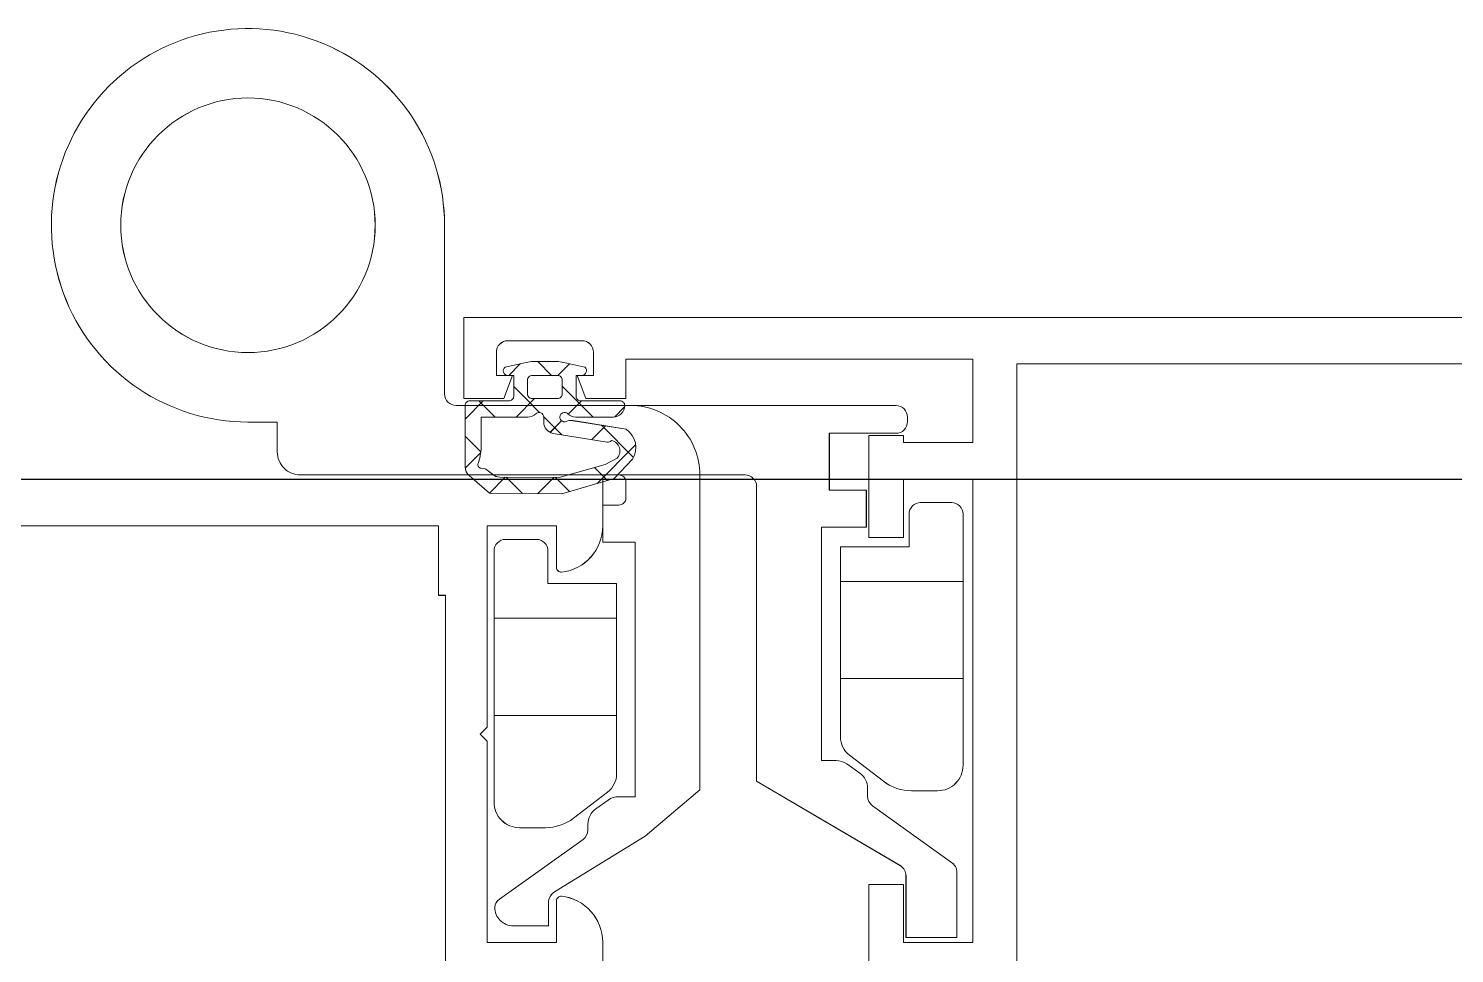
# Model space of a CAD drawing. Header units: millimetres. Extents: x 26282 to 30760, y 1404 to 4574.
# Drawn here: x 27977.5 to 27983.66, y 2958.37 to 2962.36 of the extents above; entities that cross this region are included whole.
import ezdxf

# ---------------------------------------------------------------- set-up
doc = ezdxf.new("R2010")
doc.units = ezdxf.units.MM
doc.header["$LTSCALE"] = 0.25
doc.linetypes.add('DIVIDE', pattern=[1.25, 0.5, -0.25, 0, -0.25, 0, -0.25])
for name, color, linetype, lineweight in [('AB-DUV', 4, 'Continuous', 50), ('DOĞRAMA', 30, 'Continuous', 20), ('SECTION LINE (3RDF)', 40, 'DIVIDE', 25)]:
    doc.layers.add(name, color=color, linetype=linetype, lineweight=lineweight)
doc.layers.add('ID-PROFIL', color=145, linetype='Continuous')

# ---------------------------------------------------------------- blocks, each defined once
blk = doc.blocks.new('CHD03_1914', base_point=(-50, -44.000001))
at = {"color": 40, "linetype": 'Continuous'}
blk.add_lwpolyline([(-23.945899, 0), (-19.988855, 0, -0.381966), (-18.001239, -1.777778, -0.447214), (-18.2, -1.999999), (-20, -2), (-20, -5), (-11.3, -5), (-11, -5.3), (-10.7, -5), (-2, -5), (-2, -2), (-3.8, -2, -0.447214), (-3.998762, -1.777778, -0.381966), (-2.011146, 0), (0, 0), (0, -44)], format="xyb", dxfattribs=at)
blk.add_lwpolyline([(-48.2, -22), (-48.2, -36.9), (-45.2, -36.9), (-45.2, -37.2), (-5, -37.2), (-5, -36.9), (-2, -36.9), (-2, -7.1), (-5, -7.1), (-5, -6.8), (-21.8, -6.8), (-21.8, -1.8), (-26.6, -1.8), (-26.6, -6.8), (-45.2, -6.8), (-45.2, -7.1), (-48.2, -7.1), (-48.2, -22)], close=True, dxfattribs=at)
blk = doc.blocks.new('CHD03_1923', base_point=(-6.8, -22))
at = {"color": 40, "linetype": 'Continuous'}
blk.add_lwpolyline([(50.2, 22.7), (50.2, -22), (46.7, -22), (46.7, -20.273885), (47.7, -19.9), (47.7, -20.6), (48.7, -20.6, 0.414214), (49.2, -20.1), (49.2, -16.9, 0.414214), (48.7, -16.4), (47.7, -16.4), (47.7, -17.1), (46.7, -16.726115), (46.7, -15), (48.4, -15), (48.4, 0), (44.8, 0), (44.8, -3), (45.1, -3), (45.1, -4.5), (40.7, -4.5), (40.7, -3), (43.2, -3), (43.2, 0), (23.2, 0), (23.2, -3), (25.7, -3), (25.7, -4.5), (21.4, -4.5)], format="xyb", dxfattribs=at)
blk.add_lwpolyline([(-5, 17.5), (-5, 12.8), (1.3, 12.8, -0.414214), (1.8, 12.3), (1.8, 1.9), (48.2, 1.9), (48.2, 22.699951, 0.414214), (45.200049, 25.7), (43.2, 25.7), (43.2, 22.2), (-5, 22.2), (-5, 17.5)], format="xyb", close=True, dxfattribs=at)
blk = doc.blocks.new('CHDF04003', base_point=(37.284957, 5))
at = {"color": 1, "linetype": 'Continuous'}
for p, q in [((37.729913, 10.703346), (39.399343, 12.372776)), ((40.246172, 10.890898), (38.857086, 12.279984)), ((40.600059, 11.452172), (41.045158, 11.897271)), ((38.421362, 10.594387), (37.861524, 11.154225)), ((39.624131, 10.476244), (40.217465, 11.069578)), ((41.93707, 9.2), (40.59733, 10.53974)), ((40.723878, 9.45467), (41.29733, 10.028122)), ((37.987187, 8.907242), (37.38222, 9.512209)), ((42.399786, 9.009257), (42.899508, 9.50898)), ((37.293177, 8.145289), (37.987715, 8.839827)), ((40.620116, 8.395634), (39.83228, 9.183469)), ((39.93923, 8.670022), (40.439745, 9.170537)), ((43, 8.13707), (42.4, 8.73707)), ((41.366735, 7.649014), (40.79423, 8.221519)), ((38.003934, 6.769175), (37.29851, 7.474599)), ((40.59733, 7.206802), (41.39733, 8.006802)), ((41.915749, 7.1), (41.366735, 7.649014)), ((42.4, 6.888151), (42.8986, 7.386751)), ((37.316668, 6.04746), (38.004201, 6.734993)), ((41.29733, 5.597099), (40.59733, 6.297099)), ((38.393517, 5.002989), (39.069289, 5.678761)), ((39.773109, 5), (39.091574, 5.681534)), ((40.511849, 5), (41.29733, 5.785481))]:
    blk.add_line(p, q, dxfattribs=at)
for points in [[(41.09733, 5), (40.226353, 5), (39.355377, 5), (38.448105, 5, -0.218314), (38.069259, 5.173693), (37.309794, 6.055441), (37.284957, 9.179001), (37.945369, 11.441463), (38.781607, 12.238382, -0.395926), (40.072928, 11.96923), (40.4431, 9.665137, -0.148871), (40.411451, 9.375576, 1.200383), (40.79733, 9.288547), (40.79733, 9.304706, 0.185572), (40.740187, 9.43721, -0.196262), (40.59733, 9.787137), (40.59733, 11.4, -0.414214), (41.09733, 11.9, -0.414214), (41.29733, 11.7), (41.29733, 10, 0.414214), (41.49733, 9.8), (42.4, 9.8), (42.4, 10.05, -0.715976), (42.758473, 10.17201), (42.951638, 9.263906, -0.078227), (43, 8.956686), (43, 7.943314, -0.078227), (42.951638, 7.636094), (42.758473, 6.72799, -0.715976), (42.4, 6.85), (42.4, 7.1), (41.49733, 7.1, 0.414214), (41.29733, 6.9), (41.29733, 5.2, -0.414214), (41.09733, 5)], [(40.003766, 5.7), (40.59733, 5.7), (40.59733, 6.70367), (40.59733, 7.707341, -0.195022), (40.73852, 8.055558, 0.665439), (40.594025, 8.397239), (40.38462, 8.397239, -0.360529), (39.893309, 8.80443), (39.515937, 11.148215, -0.253498), (39.58377, 11.326286, 0.594005), (38.820824, 11.570149), (38.55172, 11.052348), (37.985953, 9.064753), (38.006028, 6.501792, 0.177804), (38.127169, 6.17907), (38.268751, 6.014693, -0.175026), (38.389824, 5.697358, 0.629163), (38.635648, 5.584616, -0.075928), (39.410201, 5.7), (40.003766, 5.7)], [(41.455909, 7.758579, 0.198912), (41.59733, 7.7), (42.2, 7.7, 0.414214), (42.4, 7.9), (42.4, 9, 0.414214), (42.2, 9.2), (41.59733, 9.2, 0.414214), (41.39733, 9), (41.39733, 7.9, 0.198912), (41.455909, 7.758579)]]:
    blk.add_lwpolyline(points, format="xyb", close=True, dxfattribs=at)
blk = doc.blocks.new('MENT')
at = {"color": 0}
for p, q in [((-265.213, -279.997), (-259.91, -279.997)), ((-274.887, -281.591), (-280.189, -281.591)), ((-265.213, -284.197), (-259.91, -284.197)), ((-274.887, -285.791), (-280.189, -285.791))]:
    blk.add_line(p, q, dxfattribs=at)
for points in [[(-268.835, -287.734), (-268.835, -275.898, 0.414214), (-269.335, -275.398), (-288.559, -275.398, -0.414214), (-289.559, -274.398), (-289.559, -273.11), (-290.827, -273.11, -2.414214), (-282.327, -264.61), (-282.327, -271.898, 0.414214), (-281.827, -272.398), (-262.811, -272.398, -0.414214), (-262.311, -272.898), (-262.311, -273.098, -0.414214), (-262.811, -273.598), (-265.692, -273.598), (-265.692, -276.051), (-264.092, -276.051), (-264.092, -277.651), (-266.035, -277.651), (-266.035, -287.734), (-265.4, -287.734, -0.155219), (-264.937, -287.881), (-264.376, -288.279, -0.243349), (-264.038, -288.932), (-264.038, -289.281, 0.24151), (-263.83, -289.687), (-260.416, -292.139, -0.260953), (-260.177, -292.565), (-260.177, -295.378), (-262.377, -295.378), (-262.377, -292.71, 0.255186), (-262.607, -292.289), (-268.835, -288.621), (-268.835, -275.898)], [(-289.559, -273.11), (-290.827, -273.11), (-289.559, -273.11), (-289.559, -274.398, 0.414214), (-288.559, -275.398), (-274.788, -275.398, -0.414214), (-274.488, -275.698), (-274.488, -276.396, -0.414214), (-274.788, -276.696), (-275.488, -276.696), (-275.488, -278.296), (-274.088, -278.296), (-274.088, -289.298), (-274.795, -289.298, 0.155219), (-275.257, -289.445), (-275.79, -289.823, 0.243349), (-276.128, -290.476), (-276.128, -290.735, -0.24262), (-276.338, -291.143), (-279.958, -293.72, 0.212984), (-280.154, -294.078), (-280.154, -294.079, 0.414214), (-279.354, -294.879), (-277.832, -294.879), (-277.832, -293.879, -0.26051), (-277.571, -293.411), (-273.652, -291.001), (-271.286, -288.998), (-271.286, -275.398, 0.414214), (-274.286, -272.398), (-281.827, -272.398, -0.414214), (-282.327, -271.898), (-282.327, -264.61, 2.414214), (-290.827, -273.11)], [(-259.91, -277.089, 0.414214), (-260.41, -276.589), (-261.743, -276.589, 0.414214), (-262.243, -277.089), (-262.243, -278.497), (-265.213, -278.497), (-265.213, -286.713, 0.233693), (-264.82, -287.507), (-263.347, -288.633, 0.164588), (-262.132, -289.044), (-261.01, -289.044, 0.414214), (-259.91, -287.944)], [(-280.189, -278.684, -0.414214), (-279.689, -278.184), (-278.356, -278.184, -0.414214), (-277.856, -278.684), (-277.856, -280.091), (-274.887, -280.091), (-274.887, -288.307, -0.233693), (-275.28, -289.102), (-276.753, -290.227, -0.164588), (-277.967, -290.638), (-279.089, -290.638, -0.414214), (-280.189, -289.538)]]:
    blk.add_lwpolyline(points, format="xyb", close=True, dxfattribs=at)
blk.add_circle((-290.827, -264.61), 5.5, dxfattribs=at)
blk.add_circle((-290.827, -264.61), 5.5, dxfattribs=at)
blk = doc.blocks.new('jtyhtrgrtg')
at = {"layer": 'DOĞRAMA', "lineweight": 25, "xscale": 0.1, "yscale": 0.1, "zscale": 0.1}
blk.add_blockref('MENT', (-20.2945, 31.9221), dxfattribs=at)
at = {"layer": 'DOĞRAMA', "color": 7, "xscale": -0.1, "yscale": 0.1, "zscale": 0.1, "rotation": 270}
for name, p in [('CHD03_1923', (-48.4433, -0.6378)), ('CHDF04003', (-48.4383, 4.301)), ('CHD03_1914', (-52.2433, -0.6378))]:
    blk.add_blockref(name, p, dxfattribs=at)
blk = doc.blocks.new('A$C187D15ED')
at = {"layer": 'ID-PROFIL'}
for p in [(8475.7966, 2755.3864), (8478.7466, 2755.3864)]:
    blk.add_line(p, (8385.3377, 2755.3864), dxfattribs=at)
at = {"layer": 'SECTION LINE (3RDF)'}
blk.add_blockref('jtyhtrgrtg', (8457.4014, 2751.0241, 0), dxfattribs=at)
blk.add_blockref('jtyhtrgrtg', (8457.4014, 2751.0241, 0), dxfattribs=at)

msp = doc.modelspace()

# ---------------------------------------------------------------- block references
at = {"layer": 'AB-DUV', "ltscale": 100}
msp.add_blockref('A$C187D15ED', (19570.4239, 205.0275, 5.1264), dxfattribs=at)

# ---------------------------------------------------------------- next in the draw order: linework, layer by layer
at = {"layer": 'DOĞRAMA', "color": 1, "linetype": 'Continuous'}
for p, q in [((27979.5758, 2960.8642, 5.1264), (27979.6257, 2960.914, 5.1264)), ((27979.5758, 2960.8642, 5.1264), (27979.6257, 2960.914, 5.1264)), ((27979.7007, 2960.9242, 5.1264), (27979.7607, 2960.8642, 5.1264)), ((27979.7007, 2960.9242, 5.1264), (27979.7607, 2960.8642, 5.1264)), ((27979.7879, 2960.8641, 5.1264), (27979.8379, 2960.9141, 5.1264)), ((27979.7879, 2960.8641, 5.1264), (27979.8379, 2960.9141, 5.1264)), ((27979.597, 2960.8157, 5.1264), (27979.6519, 2960.7608, 5.1264)), ((27979.597, 2960.8157, 5.1264), (27979.6519, 2960.7608, 5.1264)), ((27979.807, 2960.8179, 5.1264), (27979.941, 2960.6839, 5.1264)), ((27979.807, 2960.8179, 5.1264), (27979.941, 2960.6839, 5.1264)), ((27979.387, 2960.6753, 5.1264), (27979.4656, 2960.7539, 5.1264)), ((27979.387, 2960.6753, 5.1264), (27979.4656, 2960.7539, 5.1264)), ((27979.4467, 2960.7539, 5.1264), (27979.5167, 2960.6839, 5.1264)), ((27979.4467, 2960.7539, 5.1264), (27979.5167, 2960.6839, 5.1264)), ((27979.6077, 2960.6839, 5.1264), (27979.6877, 2960.7639, 5.1264)), ((27979.6077, 2960.6839, 5.1264), (27979.6877, 2960.7639, 5.1264)), ((27979.6519, 2960.7608, 5.1264), (27979.7092, 2960.7036, 5.1264)), ((27979.6519, 2960.7608, 5.1264), (27979.7092, 2960.7036, 5.1264)), ((27979.8325, 2960.6965, 5.1264), (27979.8898, 2960.7539, 5.1264)), ((27979.8325, 2960.6965, 5.1264), (27979.8898, 2960.7539, 5.1264)), ((27979.7266, 2960.6862, 5.1264), (27979.8054, 2960.6074, 5.1264)), ((27979.7266, 2960.6862, 5.1264), (27979.8054, 2960.6074, 5.1264)), ((27980.0322, 2960.6842, 5.1264), (27980.0767, 2960.7287, 5.1264)), ((27980.0322, 2960.6842, 5.1264), (27980.0767, 2960.7287, 5.1264)), ((27979.754, 2960.6181, 5.1264), (27979.8041, 2960.6681, 5.1264)), ((27979.754, 2960.6181, 5.1264), (27979.8041, 2960.6681, 5.1264)), ((27979.9346, 2960.5866, 5.1264), (27979.994, 2960.6459, 5.1264)), ((27979.9346, 2960.5866, 5.1264), (27979.994, 2960.6459, 5.1264)), ((27979.9761, 2960.6488, 5.1264), (27980.115, 2960.5099, 5.1264)), ((27979.9761, 2960.6488, 5.1264), (27980.115, 2960.5099, 5.1264)), ((27979.387, 2960.6015, 5.1264), (27979.4552, 2960.5333, 5.1264)), ((27979.387, 2960.6015, 5.1264), (27979.4552, 2960.5333, 5.1264)), ((27979.9574, 2960.3971, 5.1264), (27980.1243, 2960.5641, 5.1264)), ((27979.9574, 2960.3971, 5.1264), (27980.1243, 2960.5641, 5.1264)), ((27979.3873, 2960.4635, 5.1264), (27979.4549, 2960.5311, 5.1264)), ((27979.3873, 2960.4635, 5.1264), (27979.4549, 2960.5311, 5.1264)), ((27979.9465, 2960.4663, 5.1264), (27980.0024, 2960.4103, 5.1264)), ((27979.9465, 2960.4663, 5.1264), (27980.0024, 2960.4103, 5.1264)), ((27979.4918, 2960.3558, 5.1264), (27979.5605, 2960.4246, 5.1264)), ((27979.4918, 2960.3558, 5.1264), (27979.5605, 2960.4246, 5.1264)), ((27979.5639, 2960.4245, 5.1264), (27979.6345, 2960.354, 5.1264)), ((27979.5639, 2960.4245, 5.1264), (27979.6345, 2960.354, 5.1264)), ((27979.7015, 2960.3535, 5.1264), (27979.771, 2960.4229, 5.1264)), ((27979.7015, 2960.3535, 5.1264), (27979.771, 2960.4229, 5.1264)), ((27979.7777, 2960.4229, 5.1264), (27979.8382, 2960.3624, 5.1264)), ((27979.7777, 2960.4229, 5.1264), (27979.8382, 2960.3624, 5.1264))]:
    msp.add_line(p, q, dxfattribs=at)
at = {"layer": 'DOĞRAMA', "color": 0}
for p, q in [((27981.0096, 2959.974, 5.1264), (27981.5398, 2959.974, 5.1264)), ((27981.0096, 2959.974, 5.1264), (27981.5398, 2959.974, 5.1264)), ((27980.0422, 2959.8146, 5.1264), (27979.512, 2959.8146, 5.1264)), ((27980.0422, 2959.8146, 5.1264), (27979.512, 2959.8146, 5.1264)), ((27981.0096, 2959.554, 5.1264), (27981.5398, 2959.554, 5.1264)), ((27981.0096, 2959.554, 5.1264), (27981.5398, 2959.554, 5.1264)), ((27980.0422, 2959.3946, 5.1264), (27979.512, 2959.3946, 5.1264)), ((27980.0422, 2959.3946, 5.1264), (27979.512, 2959.3946, 5.1264))]:
    msp.add_line(p, q, dxfattribs=at)
at = {"layer": 'DOĞRAMA', "color": 0, "elevation": 5.1264}
for points in [[(27980.6474, 2959.2003), (27980.6474, 2960.3839, 0.414214), (27980.5974, 2960.4339), (27978.675, 2960.4339, -0.414214), (27978.575, 2960.5339), (27978.575, 2960.6627), (27978.4482, 2960.6627, -2.414214), (27979.2982, 2961.5127), (27979.2982, 2960.7839, 0.414214), (27979.3482, 2960.7339), (27981.2498, 2960.7339, -0.414214), (27981.2998, 2960.6839), (27981.2998, 2960.6639, -0.414214), (27981.2498, 2960.6139), (27980.9617, 2960.6139), (27980.9617, 2960.3686), (27981.1217, 2960.3686), (27981.1217, 2960.2086), (27980.9274, 2960.2086), (27980.9274, 2959.2003), (27980.9909, 2959.2003, -0.155219), (27981.0371, 2959.1856), (27981.0933, 2959.1458, -0.243349), (27981.1271, 2959.0805), (27981.1271, 2959.0456, 0.24151), (27981.1479, 2959.005), (27981.4893, 2958.7598, -0.260953), (27981.5132, 2958.7172), (27981.5132, 2958.4359), (27981.2932, 2958.4359), (27981.2932, 2958.7028, 0.255186), (27981.2702, 2958.7448), (27980.6474, 2959.1116), (27980.6474, 2960.3839)], [(27978.575, 2960.6627), (27978.4482, 2960.6627), (27978.575, 2960.6627), (27978.575, 2960.5339, 0.414214), (27978.675, 2960.4339), (27980.052, 2960.4339, -0.414214), (27980.082, 2960.4039), (27980.082, 2960.3341, -0.414214), (27980.052, 2960.3041), (27979.982, 2960.3041), (27979.982, 2960.1441), (27980.122, 2960.1441), (27980.122, 2959.0439), (27980.0514, 2959.0439, 0.155219), (27980.0052, 2959.0292), (27979.9518, 2958.9914, 0.243349), (27979.918, 2958.9261), (27979.918, 2958.9002, -0.24262), (27979.897, 2958.8594), (27979.535, 2958.6017, 0.212984), (27979.5154, 2958.566), (27979.5154, 2958.5658, 0.414214), (27979.5954, 2958.4858), (27979.7476, 2958.4858), (27979.7476, 2958.5858, -0.26051), (27979.7738, 2958.6326), (27980.1656, 2958.8736), (27980.4022, 2959.0739), (27980.4022, 2960.4339, 0.414214), (27980.1022, 2960.7339), (27979.3482, 2960.7339, -0.414214), (27979.2982, 2960.7839), (27979.2982, 2961.5127, 2.414214), (27978.4482, 2960.6627)], [(27980.6474, 2959.2003), (27980.6474, 2960.3839, 0.414214), (27980.5974, 2960.4339), (27978.675, 2960.4339, -0.414214), (27978.575, 2960.5339), (27978.575, 2960.6627), (27978.4482, 2960.6627, -2.414214), (27979.2982, 2961.5127), (27979.2982, 2960.7839, 0.414214), (27979.3482, 2960.7339), (27981.2498, 2960.7339, -0.414214), (27981.2998, 2960.6839), (27981.2998, 2960.6639, -0.414214), (27981.2498, 2960.6139), (27980.9617, 2960.6139), (27980.9617, 2960.3686), (27981.1217, 2960.3686), (27981.1217, 2960.2086), (27980.9274, 2960.2086), (27980.9274, 2959.2003), (27980.9909, 2959.2003, -0.155219), (27981.0371, 2959.1856), (27981.0933, 2959.1458, -0.243349), (27981.1271, 2959.0805), (27981.1271, 2959.0456, 0.24151), (27981.1479, 2959.005), (27981.4893, 2958.7598, -0.260953), (27981.5132, 2958.7172), (27981.5132, 2958.4359), (27981.2932, 2958.4359), (27981.2932, 2958.7028, 0.255186), (27981.2702, 2958.7448), (27980.6474, 2959.1116), (27980.6474, 2960.3839)], [(27978.575, 2960.6627), (27978.4482, 2960.6627), (27978.575, 2960.6627), (27978.575, 2960.5339, 0.414214), (27978.675, 2960.4339), (27980.052, 2960.4339, -0.414214), (27980.082, 2960.4039), (27980.082, 2960.3341, -0.414214), (27980.052, 2960.3041), (27979.982, 2960.3041), (27979.982, 2960.1441), (27980.122, 2960.1441), (27980.122, 2959.0439), (27980.0514, 2959.0439, 0.155219), (27980.0052, 2959.0292), (27979.9518, 2958.9914, 0.243349), (27979.918, 2958.9261), (27979.918, 2958.9002, -0.24262), (27979.897, 2958.8594), (27979.535, 2958.6017, 0.212984), (27979.5154, 2958.566), (27979.5154, 2958.5658, 0.414214), (27979.5954, 2958.4858), (27979.7476, 2958.4858), (27979.7476, 2958.5858, -0.26051), (27979.7738, 2958.6326), (27980.1656, 2958.8736), (27980.4022, 2959.0739), (27980.4022, 2960.4339, 0.414214), (27980.1022, 2960.7339), (27979.3482, 2960.7339, -0.414214), (27979.2982, 2960.7839), (27979.2982, 2961.5127, 2.414214), (27978.4482, 2960.6627)], [(27981.5398, 2960.2648, 0.414214), (27981.4898, 2960.3148), (27981.3565, 2960.3148, 0.414214), (27981.3065, 2960.2648), (27981.3065, 2960.124), (27981.0096, 2960.124), (27981.0096, 2959.3025, 0.233693), (27981.0489, 2959.223), (27981.1962, 2959.1104, 0.164588), (27981.3176, 2959.0694), (27981.4298, 2959.0694, 0.414214), (27981.5398, 2959.1794)], [(27981.5398, 2960.2648, 0.414214), (27981.4898, 2960.3148), (27981.3565, 2960.3148, 0.414214), (27981.3065, 2960.2648), (27981.3065, 2960.124), (27981.0096, 2960.124), (27981.0096, 2959.3025, 0.233693), (27981.0489, 2959.223), (27981.1962, 2959.1104, 0.164588), (27981.3176, 2959.0694), (27981.4298, 2959.0694, 0.414214), (27981.5398, 2959.1794)], [(27979.512, 2960.1053, -0.414214), (27979.562, 2960.1553), (27979.6953, 2960.1553, -0.414214), (27979.7453, 2960.1053), (27979.7453, 2959.9646), (27980.0422, 2959.9646), (27980.0422, 2959.143, -0.233693), (27980.0029, 2959.0636), (27979.8556, 2958.951, -0.164588), (27979.7342, 2958.9099), (27979.622, 2958.9099, -0.414214), (27979.512, 2959.0199)], [(27979.512, 2960.1053, -0.414214), (27979.562, 2960.1553), (27979.6953, 2960.1553, -0.414214), (27979.7453, 2960.1053), (27979.7453, 2959.9646), (27980.0422, 2959.9646), (27980.0422, 2959.143, -0.233693), (27980.0029, 2959.0636), (27979.8556, 2958.951, -0.164588), (27979.7342, 2958.9099), (27979.622, 2958.9099, -0.414214), (27979.512, 2959.0199)]]:
    msp.add_lwpolyline(points, format="xyb", close=True, dxfattribs=at)
at = {"layer": 'DOĞRAMA', "color": 40, "linetype": 'Continuous', "elevation": 5.1264}
for points in [[(27983.852, 2961.1139), (27979.382, 2961.1139), (27979.382, 2960.7639), (27979.5546, 2960.7639), (27979.592, 2960.8639), (27979.522, 2960.8639), (27979.522, 2960.9639, -0.414214), (27979.572, 2961.0139), (27979.892, 2961.0139, -0.414214), (27979.942, 2960.9639), (27979.942, 2960.8639), (27979.872, 2960.8639), (27979.9094, 2960.7639), (27980.082, 2960.7639), (27980.082, 2960.9339), (27981.582, 2960.9339), (27981.582, 2960.5739), (27981.282, 2960.5739), (27981.282, 2960.6039), (27981.132, 2960.6039), (27981.132, 2960.1639), (27981.282, 2960.1639), (27981.282, 2960.4139), (27981.582, 2960.4139), (27981.582, 2958.4139), (27981.282, 2958.4139), (27981.282, 2958.6639), (27981.132, 2958.6639), (27981.132, 2958.2339)], [(27983.852, 2961.1139), (27979.382, 2961.1139), (27979.382, 2960.7639), (27979.5546, 2960.7639), (27979.592, 2960.8639), (27979.522, 2960.8639), (27979.522, 2960.9639, -0.414214), (27979.572, 2961.0139), (27979.892, 2961.0139, -0.414214), (27979.942, 2960.9639), (27979.942, 2960.8639), (27979.872, 2960.8639), (27979.9094, 2960.7639), (27980.082, 2960.7639), (27980.082, 2960.9339), (27981.582, 2960.9339), (27981.582, 2960.5739), (27981.282, 2960.5739), (27981.282, 2960.6039), (27981.132, 2960.6039), (27981.132, 2960.1639), (27981.282, 2960.1639), (27981.282, 2960.4139), (27981.582, 2960.4139), (27981.582, 2958.4139), (27981.282, 2958.4139), (27981.282, 2958.6639), (27981.132, 2958.6639), (27981.132, 2958.2339)], [(27979.982, 2958.0193), (27979.982, 2958.415, 0.381966), (27979.8042, 2958.6138, 0.447214), (27979.782, 2958.5939), (27979.782, 2958.4139), (27979.482, 2958.4139), (27979.482, 2959.2839), (27979.452, 2959.3139), (27979.482, 2959.3439), (27979.482, 2960.2139), (27979.782, 2960.2139), (27979.782, 2960.0339, 0.447214), (27979.8042, 2960.014, 0.381966), (27979.982, 2960.2128), (27979.982, 2960.4139), (27975.582, 2960.4139)], [(27979.982, 2958.0193), (27979.982, 2958.415, 0.381966), (27979.8042, 2958.6138, 0.447214), (27979.782, 2958.5939), (27979.782, 2958.4139), (27979.482, 2958.4139), (27979.482, 2959.2839), (27979.452, 2959.3139), (27979.482, 2959.3439), (27979.482, 2960.2139), (27979.782, 2960.2139), (27979.782, 2960.0339, 0.447214), (27979.8042, 2960.014, 0.381966), (27979.982, 2960.2128), (27979.982, 2960.4139), (27975.582, 2960.4139)]]:
    msp.add_lwpolyline(points, format="xyb", dxfattribs=at)
at = {"layer": 'DOĞRAMA', "color": 1, "linetype": 'Continuous', "elevation": 5.1264}
for points in [[(27979.387, 2960.7339), (27979.387, 2960.6468), (27979.387, 2960.5597), (27979.387, 2960.469, 0.218314), (27979.4044, 2960.4311), (27979.4926, 2960.3551), (27979.8049, 2960.3526), (27980.0312, 2960.4187), (27980.1109, 2960.5023, 0.395926), (27980.0839, 2960.6314), (27979.8535, 2960.6685, 0.148871), (27979.8246, 2960.6653, -1.200383), (27979.8159, 2960.7039), (27979.8175, 2960.7039, -0.185572), (27979.8307, 2960.6982, 0.196262), (27979.8657, 2960.6839), (27980.027, 2960.6839, 0.414214), (27980.077, 2960.7339, 0.414214), (27980.057, 2960.7539), (27979.887, 2960.7539, -0.414214), (27979.867, 2960.7739), (27979.867, 2960.8642), (27979.892, 2960.8642, 0.715976), (27979.9042, 2960.9), (27979.8134, 2960.9193, 0.078227), (27979.7827, 2960.9242), (27979.6814, 2960.9242, 0.078227), (27979.6506, 2960.9193), (27979.5598, 2960.9, 0.715976), (27979.572, 2960.8642), (27979.597, 2960.8642), (27979.597, 2960.7739, -0.414214), (27979.577, 2960.7539), (27979.407, 2960.7539, 0.414214), (27979.387, 2960.7339)], [(27979.387, 2960.7339), (27979.387, 2960.6468), (27979.387, 2960.5597), (27979.387, 2960.469, 0.218314), (27979.4044, 2960.4311), (27979.4926, 2960.3551), (27979.8049, 2960.3526), (27980.0312, 2960.4187), (27980.1109, 2960.5023, 0.395926), (27980.0839, 2960.6314), (27979.8535, 2960.6685, 0.148871), (27979.8246, 2960.6653, -1.200383), (27979.8159, 2960.7039), (27979.8175, 2960.7039, -0.185572), (27979.8307, 2960.6982, 0.196262), (27979.8657, 2960.6839), (27980.027, 2960.6839, 0.414214), (27980.077, 2960.7339, 0.414214), (27980.057, 2960.7539), (27979.887, 2960.7539, -0.414214), (27979.867, 2960.7739), (27979.867, 2960.8642), (27979.892, 2960.8642, 0.715976), (27979.9042, 2960.9), (27979.8134, 2960.9193, 0.078227), (27979.7827, 2960.9242), (27979.6814, 2960.9242, 0.078227), (27979.6506, 2960.9193), (27979.5598, 2960.9, 0.715976), (27979.572, 2960.8642), (27979.597, 2960.8642), (27979.597, 2960.7739, -0.414214), (27979.577, 2960.7539), (27979.407, 2960.7539, 0.414214), (27979.387, 2960.7339)], [(27979.6629, 2960.7697, -0.198912), (27979.657, 2960.7839), (27979.657, 2960.8442, -0.414214), (27979.677, 2960.8642), (27979.787, 2960.8642, -0.414214), (27979.807, 2960.8442), (27979.807, 2960.7839, -0.414214), (27979.787, 2960.7639), (27979.677, 2960.7639, -0.198912), (27979.6629, 2960.7697)], [(27979.6629, 2960.7697, -0.198912), (27979.657, 2960.7839), (27979.657, 2960.8442, -0.414214), (27979.677, 2960.8642), (27979.787, 2960.8642, -0.414214), (27979.807, 2960.8442), (27979.807, 2960.7839, -0.414214), (27979.787, 2960.7639), (27979.677, 2960.7639, -0.198912), (27979.6629, 2960.7697)], [(27979.457, 2960.6245), (27979.457, 2960.6839), (27979.5574, 2960.6839), (27979.6578, 2960.6839, 0.195022), (27979.6926, 2960.698, -0.665439), (27979.7267, 2960.6836), (27979.7267, 2960.6626, 0.360529), (27979.7675, 2960.6135), (27980.0018, 2960.5757, 0.253498), (27980.0196, 2960.5825, -0.594005), (27980.044, 2960.5062), (27979.9923, 2960.4793), (27979.7935, 2960.4227), (27979.5372, 2960.4248, -0.177804), (27979.5049, 2960.4369), (27979.4885, 2960.451, 0.175026), (27979.4568, 2960.4631, -0.629163), (27979.4455, 2960.4877, 0.075928), (27979.457, 2960.5652), (27979.457, 2960.6245)], [(27979.457, 2960.6245), (27979.457, 2960.6839), (27979.5574, 2960.6839), (27979.6578, 2960.6839, 0.195022), (27979.6926, 2960.698, -0.665439), (27979.7267, 2960.6836), (27979.7267, 2960.6626, 0.360529), (27979.7675, 2960.6135), (27980.0018, 2960.5757, 0.253498), (27980.0196, 2960.5825, -0.594005), (27980.044, 2960.5062), (27979.9923, 2960.4793), (27979.7935, 2960.4227), (27979.5372, 2960.4248, -0.177804), (27979.5049, 2960.4369), (27979.4885, 2960.451, 0.175026), (27979.4568, 2960.4631, -0.629163), (27979.4455, 2960.4877, 0.075928), (27979.457, 2960.5652), (27979.457, 2960.6245)]]:
    msp.add_lwpolyline(points, format="xyb", close=True, dxfattribs=at)
at = {"layer": 'DOĞRAMA', "color": 40, "linetype": 'Continuous', "elevation": 5.1264}
msp.add_lwpolyline([(27983.332, 2955.5939), (27982.862, 2955.5939), (27982.862, 2956.2239, 0.414214), (27982.812, 2956.2739), (27981.772, 2956.2739), (27981.772, 2960.9139), (27983.852, 2960.9139, -0.414214), (27984.152, 2960.6139), (27984.152, 2960.4139), (27983.802, 2960.4139), (27983.802, 2955.5939), (27983.332, 2955.5939)], format="xyb", close=True, dxfattribs=at)
msp.add_lwpolyline([(27983.332, 2955.5939), (27982.862, 2955.5939), (27982.862, 2956.2239, 0.414214), (27982.812, 2956.2739), (27981.772, 2956.2739), (27981.772, 2960.9139), (27983.852, 2960.9139, -0.414214), (27984.152, 2960.6139), (27984.152, 2960.4139), (27983.802, 2960.4139), (27983.802, 2955.5939), (27983.332, 2955.5939)], format="xyb", close=True, dxfattribs=at)
msp.add_lwpolyline([(27977.782, 2955.5939), (27976.292, 2955.5939), (27976.292, 2955.8939), (27976.262, 2955.8939), (27976.262, 2959.9139), (27976.292, 2959.9139), (27976.292, 2960.2139), (27979.272, 2960.2139), (27979.272, 2959.9139), (27979.302, 2959.9139), (27979.302, 2958.2339), (27979.802, 2958.2339), (27979.802, 2957.7539), (27979.302, 2957.7539), (27979.302, 2955.8939), (27979.272, 2955.8939), (27979.272, 2955.5939), (27977.782, 2955.5939)], close=True, dxfattribs=at)
msp.add_lwpolyline([(27977.782, 2955.5939), (27976.292, 2955.5939), (27976.292, 2955.8939), (27976.262, 2955.8939), (27976.262, 2959.9139), (27976.292, 2959.9139), (27976.292, 2960.2139), (27979.272, 2960.2139), (27979.272, 2959.9139), (27979.302, 2959.9139), (27979.302, 2958.2339), (27979.802, 2958.2339), (27979.802, 2957.7539), (27979.302, 2957.7539), (27979.302, 2955.8939), (27979.272, 2955.8939), (27979.272, 2955.5939), (27977.782, 2955.5939)], close=True, dxfattribs=at)
at = {"layer": 'DOĞRAMA', "color": 0}
msp.add_circle((27978.4482, 2961.5127, 5.1264), 0.55, dxfattribs=at)
msp.add_circle((27978.4482, 2961.5127, 5.1264), 0.55, dxfattribs=at)
msp.add_circle((27978.4482, 2961.5127, 5.1264), 0.55, dxfattribs=at)
msp.add_circle((27978.4482, 2961.5127, 5.1264), 0.55, dxfattribs=at)

doc.saveas('drawing.dxf')
